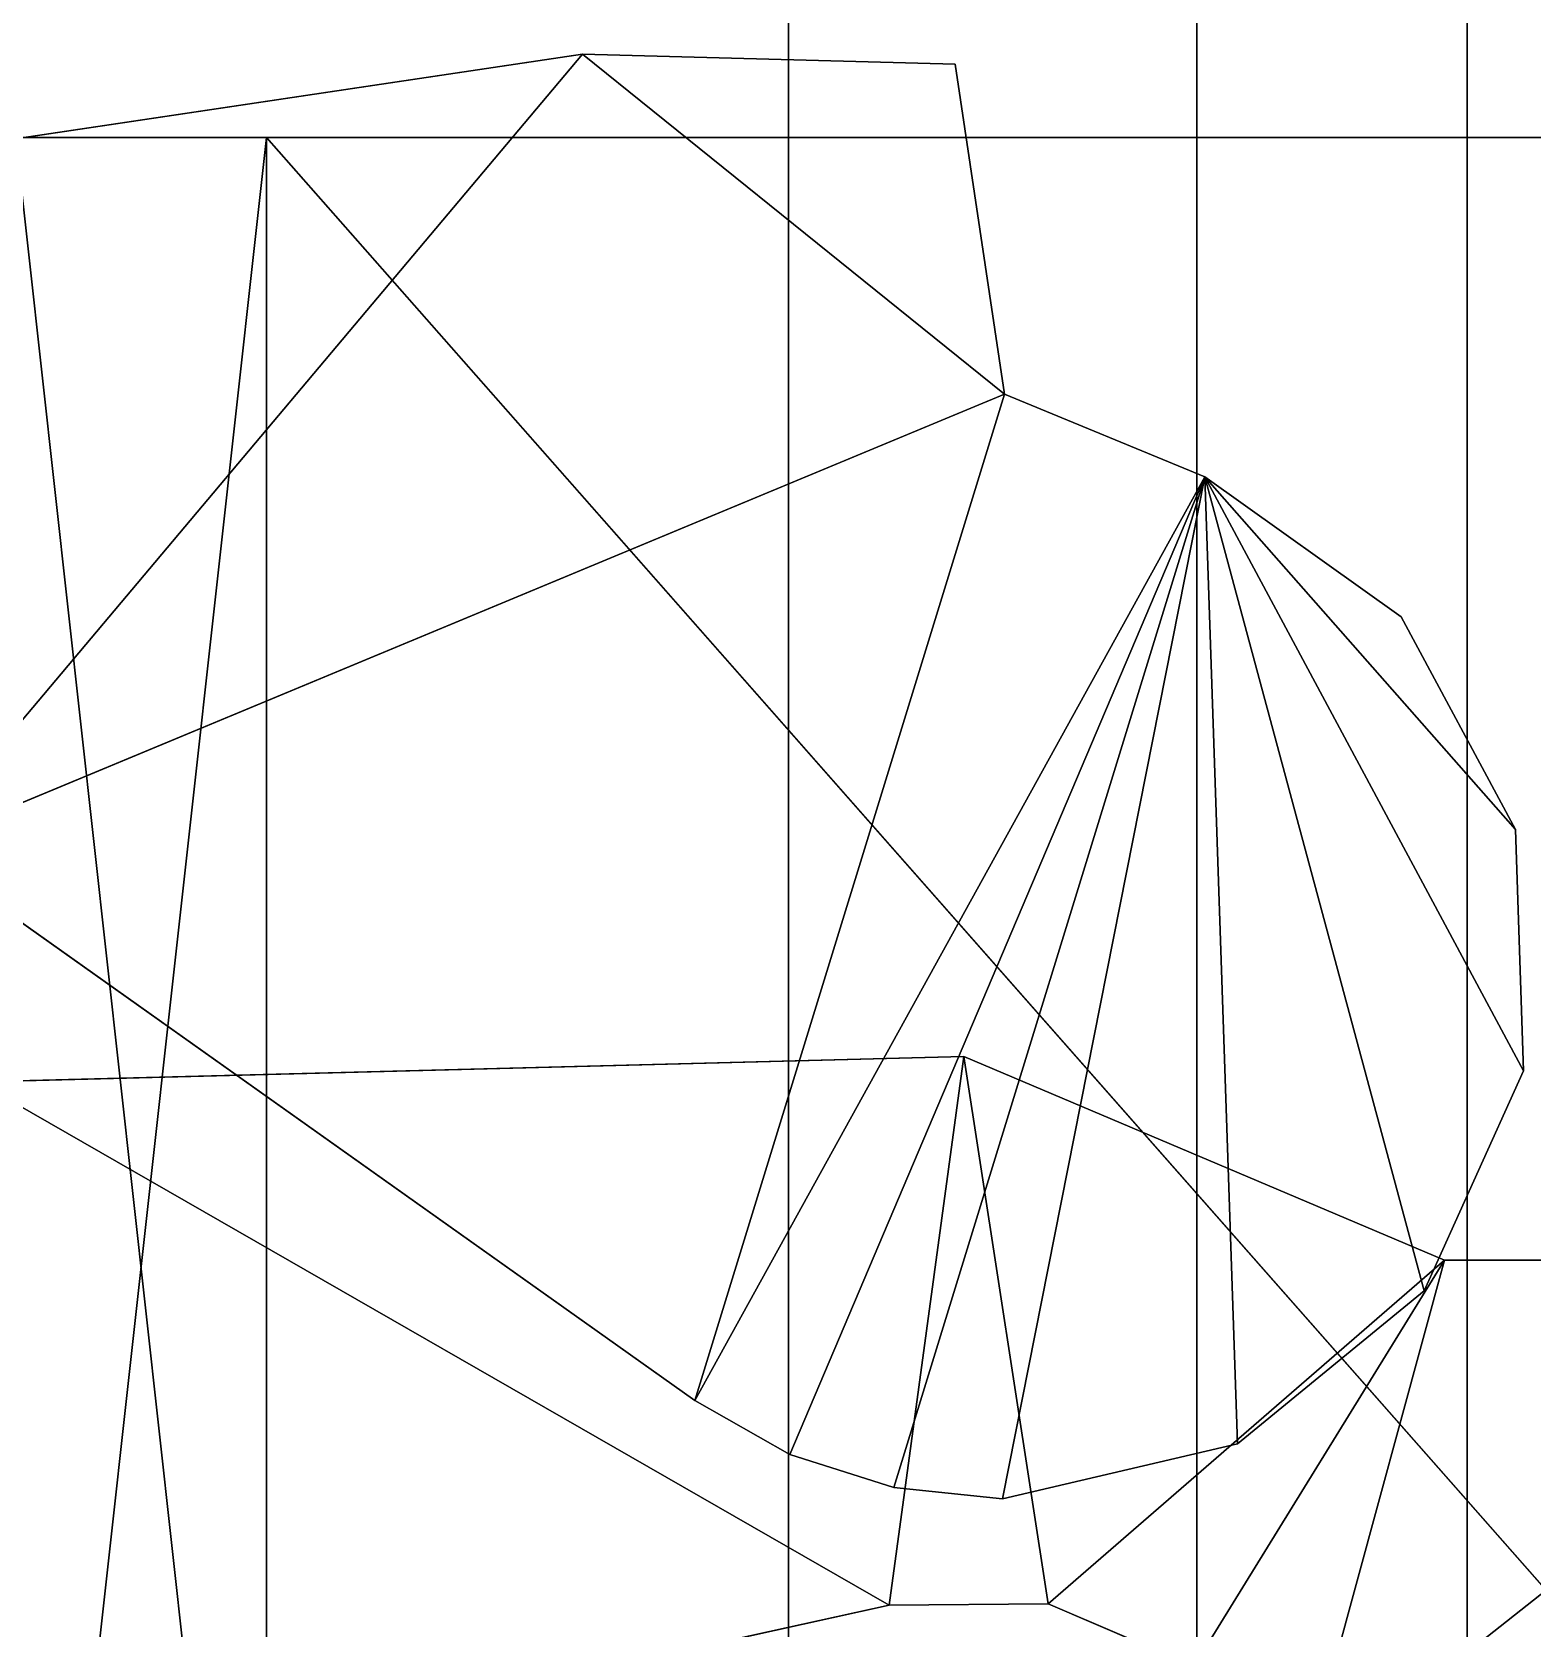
# Model space of a CAD drawing. Extents: x -80 to 2901, y -3352 to 80.
# Drawn here: x 1487.09 to 1494.85, y -2915.32 to -2907.05 of the extents above; entities that cross this region are included whole.
import ezdxf

# ---------------------------------------------------------------- set-up
doc = ezdxf.new("R2010")
doc.units = 0

# ---------------------------------------------------------------- blocks, each defined once
blk = doc.blocks.new('cocina Juan v2.bajo 2p gola 72x18.Door Std (doble) [1] (1)', base_point=(1.5, 0, 808))
at = {"layer": 'blanco', "color": 0}
for points in [[(248.5, 0, 808), (1.5, 0, 808), (1.5, 18, 808), (248.5, 18, 808)], [(1.5, 18), (1.5, 0), (248.5, 0), (248.5, 18)]]:
    blk.add_3dface(points, dxfattribs=at)
blk = doc.blocks.new('cocina Juan v2.bajo 2p gola 72x18.Door Std (doble) [1]1', base_point=(42.45, 18.8, 659.5))
at = {"layer": 'ACCESSORY', "color": 0, "invisible_edges": 8}
for points in [[(17.7012, 7.6, 695.2), (17.7012, 19.3, 695.2), (7.838, 18.8, 695.2), (17.7012, 7.6, 695.2)], [(17.7012, 7.6, 695.2), (17.7012, 19.3, 695.2), (7.838, 18.8, 695.2), (17.7012, 7.6, 695.2)], [(7.838, 18.8, 680.8), (17.7012, 19.3, 680.8), (17.7012, 7.6, 680.8), (7.838, 18.8, 680.8)], [(7.838, 18.8, 680.8), (17.7012, 19.3, 680.8), (17.7012, 7.6, 680.8), (7.838, 18.8, 680.8)], [(18.9978, 19.3, 698.1), (17.7012, 19.3, 695.2), (18.9978, 7.6, 698.1), (18.9978, 19.3, 698.1)], [(18.9978, 19.3, 698.1), (17.7012, 19.3, 695.2), (18.9978, 7.6, 698.1), (18.9978, 19.3, 698.1)], [(17.7012, 19.3, 695.2), (17.7012, 7.6, 695.2), (18.9978, 7.6, 698.1), (17.7012, 19.3, 695.2)], [(17.7012, 19.3, 695.2), (17.7012, 7.6, 695.2), (18.9978, 7.6, 698.1), (17.7012, 19.3, 695.2)], [(18.9978, 19.3, 677.9), (18.9978, 7.6, 677.9), (17.7012, 7.6, 680.8), (18.9978, 19.3, 677.9)], [(18.9978, 19.3, 677.9), (18.9978, 7.6, 677.9), (17.7012, 7.6, 680.8), (18.9978, 19.3, 677.9)], [(17.7012, 19.3, 680.8), (18.9978, 19.3, 677.9), (17.7012, 7.6, 680.8), (17.7012, 19.3, 680.8)], [(17.7012, 19.3, 680.8), (18.9978, 19.3, 677.9), (17.7012, 7.6, 680.8), (17.7012, 19.3, 680.8)], [(7.838, 7.6, 695.2), (17.7012, 7.6, 695.2), (7.838, 18.8, 695.2), (7.838, 7.6, 695.2)], [(7.838, 7.6, 695.2), (17.7012, 7.6, 695.2), (7.838, 18.8, 695.2), (7.838, 7.6, 695.2)], [(7.838, 7.6, 680.8), (7.838, 18.8, 680.8), (17.7012, 7.6, 680.8), (7.838, 7.6, 680.8)], [(7.838, 7.6, 680.8), (7.838, 18.8, 680.8), (17.7012, 7.6, 680.8), (7.838, 7.6, 680.8)], [(11.1046, 18.7229, 691.65), (11.7469, 17.8932, 691.65), (8.195, 13.6366, 691.65), (11.1046, 18.7229, 691.65)], [(11.1046, 18.7229, 691.65), (11.7469, 17.8932, 691.65), (8.195, 13.6366, 691.65), (11.1046, 18.7229, 691.65)], [(11.7469, 17.8932, 684.35), (11.1046, 18.7229, 684.35), (8.195, 13.6366, 684.35), (11.7469, 17.8932, 684.35)], [(11.7469, 17.8932, 684.35), (11.1046, 18.7229, 684.35), (8.195, 13.6366, 684.35), (11.7469, 17.8932, 684.35)], [(11.7469, 17.8932, 691.65), (12.0641, 16.8932, 691.65), (8.195, 13.6366, 691.65), (11.7469, 17.8932, 691.65)], [(11.7469, 17.8932, 691.65), (12.0641, 16.8932, 691.65), (8.195, 13.6366, 691.65), (11.7469, 17.8932, 691.65)], [(12.0641, 16.8932, 684.35), (11.7469, 17.8932, 684.35), (8.195, 13.6366, 684.35), (12.0641, 16.8932, 684.35)], [(12.0641, 16.8932, 684.35), (11.7469, 17.8932, 684.35), (8.195, 13.6366, 684.35), (12.0641, 16.8932, 684.35)], [(8.195, 13.6366, 691.65), (12.0641, 16.8932, 691.65), (8.9074, 13.4139, 691.65), (8.195, 13.6366, 691.65)], [(8.195, 13.6366, 691.65), (12.0641, 16.8932, 691.65), (8.9074, 13.4139, 691.65), (8.195, 13.6366, 691.65)], [(8.9074, 13.4139, 684.35), (12.0641, 16.8932, 684.35), (8.195, 13.6366, 684.35), (8.9074, 13.4139, 684.35)], [(8.9074, 13.4139, 684.35), (12.0641, 16.8932, 684.35), (8.195, 13.6366, 684.35), (8.9074, 13.4139, 684.35)], [(12.337, 16.1179, 691.65), (8.9074, 13.4139, 691.65), (12.0641, 16.8932, 691.65), (12.337, 16.1179, 691.65)], [(12.337, 16.1179, 691.65), (8.9074, 13.4139, 691.65), (12.0641, 16.8932, 691.65), (12.337, 16.1179, 691.65)], [(12.0641, 16.8932, 684.35), (8.9074, 13.4139, 684.35), (12.337, 16.1179, 684.35), (12.0641, 16.8932, 684.35)], [(12.0641, 16.8932, 684.35), (8.9074, 13.4139, 684.35), (12.337, 16.1179, 684.35), (12.0641, 16.8932, 684.35)], [(20.3746, 16.4987, 691.65), (19.1964, 12.4918, 691.65), (14.4763, 15.202, 691.65), (20.3746, 16.4987, 691.65)], [(20.3746, 16.4987, 691.65), (19.1964, 12.4918, 691.65), (14.4763, 15.202, 691.65), (20.3746, 16.4987, 691.65)], [(20.3746, 16.4987, 684.35), (14.4763, 15.202, 684.35), (19.1964, 12.4918, 684.35), (20.3746, 16.4987, 684.35)], [(20.3746, 16.4987, 684.35), (14.4763, 15.202, 684.35), (19.1964, 12.4918, 684.35), (20.3746, 16.4987, 684.35)], [(11.6026, 13.4139, 691.65), (8.9074, 13.4139, 691.65), (12.337, 16.1179, 691.65), (11.6026, 13.4139, 691.65)], [(11.6026, 13.4139, 691.65), (8.9074, 13.4139, 691.65), (12.337, 16.1179, 691.65), (11.6026, 13.4139, 691.65)], [(11.6026, 13.4139, 684.35), (12.337, 16.1179, 684.35), (8.9074, 13.4139, 684.35), (11.6026, 13.4139, 684.35)], [(11.6026, 13.4139, 684.35), (12.337, 16.1179, 684.35), (8.9074, 13.4139, 684.35), (11.6026, 13.4139, 684.35)], [(12.8987, 15.5178, 691.65), (11.6026, 13.4139, 691.65), (12.337, 16.1179, 691.65), (12.8987, 15.5178, 691.65)], [(12.8987, 15.5178, 691.65), (11.6026, 13.4139, 691.65), (12.337, 16.1179, 691.65), (12.8987, 15.5178, 691.65)], [(12.8987, 15.5178, 684.35), (12.337, 16.1179, 684.35), (11.6026, 13.4139, 684.35), (12.8987, 15.5178, 684.35)], [(12.8987, 15.5178, 684.35), (12.337, 16.1179, 684.35), (11.6026, 13.4139, 684.35), (12.8987, 15.5178, 684.35)], [(12.8987, 15.5178, 691.65), (13.6544, 15.1943, 691.65), (11.6026, 13.4139, 691.65), (12.8987, 15.5178, 691.65)], [(12.8987, 15.5178, 691.65), (13.6544, 15.1943, 691.65), (11.6026, 13.4139, 691.65), (12.8987, 15.5178, 691.65)], [(13.6544, 15.1943, 684.35), (12.8987, 15.5178, 684.35), (11.6026, 13.4139, 684.35), (13.6544, 15.1943, 684.35)], [(13.6544, 15.1943, 684.35), (12.8987, 15.5178, 684.35), (11.6026, 13.4139, 684.35), (13.6544, 15.1943, 684.35)], [(11.6026, 13.4139, 691.65), (13.6544, 15.1943, 691.65), (14.0906, 12.3593, 691.65), (11.6026, 13.4139, 691.65)], [(11.6026, 13.4139, 691.65), (13.6544, 15.1943, 691.65), (14.0906, 12.3593, 691.65), (11.6026, 13.4139, 691.65)], [(14.0906, 12.3593, 684.35), (13.6544, 15.1943, 684.35), (11.6026, 13.4139, 684.35), (14.0906, 12.3593, 684.35)], [(14.0906, 12.3593, 684.35), (13.6544, 15.1943, 684.35), (11.6026, 13.4139, 684.35), (14.0906, 12.3593, 684.35)], [(14.4763, 15.202, 691.65), (14.0906, 12.3593, 691.65), (13.6544, 15.1943, 691.65), (14.4763, 15.202, 691.65)], [(14.4763, 15.202, 691.65), (14.0906, 12.3593, 691.65), (13.6544, 15.1943, 691.65), (14.4763, 15.202, 691.65)], [(13.6544, 15.1943, 684.35), (14.0906, 12.3593, 684.35), (14.4763, 15.202, 684.35), (13.6544, 15.1943, 684.35)], [(13.6544, 15.1943, 684.35), (14.0906, 12.3593, 684.35), (14.4763, 15.202, 684.35), (13.6544, 15.1943, 684.35)], [(19.1964, 12.4918, 691.65), (14.0906, 12.3593, 691.65), (14.4763, 15.202, 691.65), (19.1964, 12.4918, 691.65)], [(19.1964, 12.4918, 691.65), (14.0906, 12.3593, 691.65), (14.4763, 15.202, 691.65), (19.1964, 12.4918, 691.65)], [(19.1964, 12.4918, 684.35), (14.4763, 15.202, 684.35), (14.0906, 12.3593, 684.35), (19.1964, 12.4918, 684.35)], [(19.1964, 12.4918, 684.35), (14.4763, 15.202, 684.35), (14.0906, 12.3593, 684.35), (19.1964, 12.4918, 684.35)], [(12.6729, 14.3661, 695.275), (13.89, 14.65, 695.275), (12.8425, 9.3573, 695.275), (12.6729, 14.3661, 695.275)], [(12.6729, 14.3661, 695.275), (13.89, 14.65, 695.275), (12.8425, 9.3573, 695.275), (12.6729, 14.3661, 695.275)], [(13.89, 14.65, 695.275), (12.6729, 14.3661, 695.275), (12.6729, 14.366, 680.725), (13.89, 14.65, 695.275)], [(13.89, 14.65, 695.275), (12.6729, 14.3661, 695.275), (12.6729, 14.366, 680.725), (13.89, 14.65, 695.275)], [(13.89, 14.65, 680.725), (13.89, 14.65, 695.275), (12.6729, 14.366, 680.725), (13.89, 14.65, 680.725)], [(13.89, 14.65, 680.725), (13.89, 14.65, 695.275), (12.6729, 14.366, 680.725), (13.89, 14.65, 680.725)], [(13.89, 14.65, 680.725), (12.6729, 14.366, 680.725), (12.8425, 9.3573, 680.725), (13.89, 14.65, 680.725)], [(13.89, 14.65, 680.725), (12.6729, 14.366, 680.725), (12.8425, 9.3573, 680.725), (13.89, 14.65, 680.725)], [(13.89, 14.65, 695.275), (14.452, 14.592, 695.275), (12.8425, 9.3573, 695.275), (13.89, 14.65, 695.275)], [(13.89, 14.65, 695.275), (14.452, 14.592, 695.275), (12.8425, 9.3573, 695.275), (13.89, 14.65, 695.275)], [(14.452, 14.592, 680.725), (13.89, 14.65, 680.725), (12.8425, 9.3573, 680.725), (14.452, 14.592, 680.725)], [(14.452, 14.592, 680.725), (13.89, 14.65, 680.725), (12.8425, 9.3573, 680.725), (14.452, 14.592, 680.725)], [(14.452, 14.592, 695.275), (14.9903, 14.4203, 695.275), (12.8425, 9.3573, 695.275), (14.452, 14.592, 695.275)], [(14.452, 14.592, 695.275), (14.9903, 14.4203, 695.275), (12.8425, 9.3573, 695.275), (14.452, 14.592, 695.275)], [(14.9903, 14.4203, 680.725), (14.452, 14.592, 680.725), (12.8425, 9.3573, 680.725), (14.9903, 14.4203, 680.725)], [(14.9903, 14.4203, 680.725), (14.452, 14.592, 680.725), (12.8425, 9.3573, 680.725), (14.9903, 14.4203, 680.725)], [(14.9903, 14.4203, 695.275), (15.4822, 14.1422, 695.275), (12.8425, 9.3573, 695.275), (14.9903, 14.4203, 695.275)], [(14.9903, 14.4203, 695.275), (15.4822, 14.1422, 695.275), (12.8425, 9.3573, 695.275), (14.9903, 14.4203, 695.275)], [(15.4822, 14.1422, 680.725), (14.9903, 14.4203, 680.725), (12.8425, 9.3573, 680.725), (15.4822, 14.1422, 680.725)], [(15.4822, 14.1422, 680.725), (14.9903, 14.4203, 680.725), (12.8425, 9.3573, 680.725), (15.4822, 14.1422, 680.725)], [(11.7072, 13.5727, 695.275), (12.6729, 14.3661, 695.275), (12.8425, 9.3573, 695.275), (11.7072, 13.5727, 695.275)], [(11.7072, 13.5727, 695.275), (12.6729, 14.3661, 695.275), (12.8425, 9.3573, 695.275), (11.7072, 13.5727, 695.275)], [(12.6729, 14.3661, 695.275), (11.7072, 13.5727, 695.275), (12.6729, 14.366, 680.725), (12.6729, 14.3661, 695.275)], [(12.6729, 14.3661, 695.275), (11.7072, 13.5727, 695.275), (12.6729, 14.366, 680.725), (12.6729, 14.3661, 695.275)], [(12.6729, 14.366, 680.725), (11.7072, 13.5727, 680.725), (12.8425, 9.3573, 680.725), (12.6729, 14.366, 680.725)], [(12.6729, 14.366, 680.725), (11.7072, 13.5727, 680.725), (12.8425, 9.3573, 680.725), (12.6729, 14.366, 680.725)], [(12.6729, 14.366, 680.725), (11.7072, 13.5727, 695.275), (11.7072, 13.5727, 680.725), (12.6729, 14.366, 680.725)], [(12.6729, 14.366, 680.725), (11.7072, 13.5727, 695.275), (11.7072, 13.5727, 680.725), (12.6729, 14.366, 680.725)], [(12.8425, 9.3573, 695.275), (15.4822, 14.1422, 695.275), (13.8802, 8.9298, 695.275), (12.8425, 9.3573, 695.275)], [(12.8425, 9.3573, 695.275), (15.4822, 14.1422, 695.275), (13.8802, 8.9298, 695.275), (12.8425, 9.3573, 695.275)], [(13.8802, 8.9298, 680.725), (15.4822, 14.1422, 680.725), (12.8425, 9.3573, 680.725), (13.8802, 8.9298, 680.725)], [(13.8802, 8.9298, 680.725), (15.4822, 14.1422, 680.725), (12.8425, 9.3573, 680.725), (13.8802, 8.9298, 680.725)], [(15.4822, 14.1422, 695.275), (19.5192, 11.2756, 695.275), (13.8802, 8.9298, 695.275), (15.4822, 14.1422, 695.275)], [(15.4822, 14.1422, 695.275), (19.5192, 11.2756, 695.275), (13.8802, 8.9298, 695.275), (15.4822, 14.1422, 695.275)], [(13.8802, 8.9298, 680.725), (19.5192, 11.2756, 680.725), (15.4822, 14.1422, 680.725), (13.8802, 8.9298, 680.725)], [(13.8802, 8.9298, 680.725), (19.5192, 11.2756, 680.725), (15.4822, 14.1422, 680.725), (13.8802, 8.9298, 680.725)], [(11.1923, 12.4339, 695.275), (11.7072, 13.5727, 695.275), (12.8425, 9.3573, 695.275), (11.1923, 12.4339, 695.275)], [(11.1923, 12.4339, 695.275), (11.7072, 13.5727, 695.275), (12.8425, 9.3573, 695.275), (11.1923, 12.4339, 695.275)], [(11.7072, 13.5727, 680.725), (11.1923, 12.4339, 680.725), (12.8425, 9.3573, 680.725), (11.7072, 13.5727, 680.725)], [(11.7072, 13.5727, 680.725), (11.1923, 12.4339, 680.725), (12.8425, 9.3573, 680.725), (11.7072, 13.5727, 680.725)], [(11.2346, 11.1848, 695.275), (11.1923, 12.4339, 695.275), (12.8425, 9.3573, 695.275), (11.2346, 11.1848, 695.275)], [(11.2346, 11.1848, 695.275), (11.1923, 12.4339, 695.275), (12.8425, 9.3573, 695.275), (11.2346, 11.1848, 695.275)], [(11.1923, 12.4339, 680.725), (11.2346, 11.1848, 680.725), (12.8425, 9.3573, 680.725), (11.1923, 12.4339, 680.725)], [(11.1923, 12.4339, 680.725), (11.2346, 11.1848, 680.725), (12.8425, 9.3573, 680.725), (11.1923, 12.4339, 680.725)], [(19.5192, 11.2756, 695.275), (16.0652, 7.1692, 695.275), (13.8802, 8.9298, 695.275), (19.5192, 11.2756, 695.275)], [(19.5192, 11.2756, 695.275), (16.0652, 7.1692, 695.275), (13.8802, 8.9298, 695.275), (19.5192, 11.2756, 695.275)], [(13.8802, 8.9298, 680.725), (16.0652, 7.1691, 680.725), (19.5192, 11.2756, 680.725), (13.8802, 8.9298, 680.725)], [(13.8802, 8.9298, 680.725), (16.0652, 7.1691, 680.725), (19.5192, 11.2756, 680.725), (13.8802, 8.9298, 680.725)], [(22.9581, 8.1973, 695.275), (16.0652, 7.1692, 695.275), (19.5192, 11.2756, 695.275), (22.9581, 8.1973, 695.275)], [(22.9581, 8.1973, 695.275), (16.0652, 7.1692, 695.275), (19.5192, 11.2756, 695.275), (22.9581, 8.1973, 695.275)], [(16.0652, 7.1691, 680.725), (22.9581, 8.1973, 680.725), (19.5192, 11.2756, 680.725), (16.0652, 7.1691, 680.725)], [(16.0652, 7.1691, 680.725), (22.9581, 8.1973, 680.725), (19.5192, 11.2756, 680.725), (16.0652, 7.1691, 680.725)], [(11.8253, 10.0835, 695.275), (11.2346, 11.1848, 695.275), (12.8425, 9.3573, 695.275), (11.8253, 10.0835, 695.275)], [(11.8253, 10.0835, 695.275), (11.2346, 11.1848, 695.275), (12.8425, 9.3573, 695.275), (11.8253, 10.0835, 695.275)], [(11.2346, 11.1848, 680.725), (11.8253, 10.0835, 680.725), (12.8425, 9.3573, 680.725), (11.2346, 11.1848, 680.725)], [(11.2346, 11.1848, 680.725), (11.8253, 10.0835, 680.725), (12.8425, 9.3573, 680.725), (11.2346, 11.1848, 680.725)], [(11.8253, 10.0835, 680.725), (11.2346, 11.1848, 680.725), (11.8253, 10.0835, 695.275), (11.8253, 10.0835, 680.725)], [(11.8253, 10.0835, 680.725), (11.2346, 11.1848, 680.725), (11.8253, 10.0835, 695.275), (11.8253, 10.0835, 680.725)], [(11.8253, 10.0835, 695.275), (11.2346, 11.1848, 680.725), (11.2346, 11.1848, 695.275), (11.8253, 10.0835, 695.275)], [(11.8253, 10.0835, 695.275), (11.2346, 11.1848, 680.725), (11.2346, 11.1848, 695.275), (11.8253, 10.0835, 695.275)], [(12.8425, 9.3573, 695.275), (12.8425, 9.3573, 680.725), (11.8253, 10.0835, 680.725), (12.8425, 9.3573, 695.275)], [(12.8425, 9.3573, 695.275), (12.8425, 9.3573, 680.725), (11.8253, 10.0835, 680.725), (12.8425, 9.3573, 695.275)], [(12.8425, 9.3573, 695.275), (11.8253, 10.0835, 680.725), (11.8253, 10.0835, 695.275), (12.8425, 9.3573, 695.275)], [(12.8425, 9.3573, 695.275), (11.8253, 10.0835, 680.725), (11.8253, 10.0835, 695.275), (12.8425, 9.3573, 695.275)], [(13.8802, 8.9298, 680.725), (12.8425, 9.3573, 680.725), (13.8802, 8.9298, 695.275), (13.8802, 8.9298, 680.725)], [(13.8802, 8.9298, 680.725), (12.8425, 9.3573, 680.725), (13.8802, 8.9298, 695.275), (13.8802, 8.9298, 680.725)], [(12.8425, 9.3573, 680.725), (12.8425, 9.3573, 695.275), (13.8802, 8.9298, 695.275), (12.8425, 9.3573, 680.725)], [(12.8425, 9.3573, 680.725), (12.8425, 9.3573, 695.275), (13.8802, 8.9298, 695.275), (12.8425, 9.3573, 680.725)], [(14.1352, 7.2202, 695.275), (13.8802, 8.9298, 695.275), (16.0652, 7.1692, 695.275), (14.1352, 7.2202, 695.275)], [(14.1352, 7.2202, 695.275), (13.8802, 8.9298, 695.275), (16.0652, 7.1692, 695.275), (14.1352, 7.2202, 695.275)], [(14.1352, 7.2202, 680.725), (16.0652, 7.1691, 680.725), (13.8802, 8.9298, 680.725), (14.1352, 7.2202, 680.725)], [(14.1352, 7.2202, 680.725), (16.0652, 7.1691, 680.725), (13.8802, 8.9298, 680.725), (14.1352, 7.2202, 680.725)], [(7.838, 7.6, 695.2), (8.4868, 7.6, 693.2), (17.7012, 7.6, 695.2), (7.838, 7.6, 695.2)], [(7.838, 7.6, 695.2), (8.4868, 7.6, 693.2), (17.7012, 7.6, 695.2), (7.838, 7.6, 695.2)], [(17.7012, 7.6, 680.8), (8.4868, 7.6, 682.8), (7.838, 7.6, 680.8), (17.7012, 7.6, 680.8)], [(17.7012, 7.6, 680.8), (8.4868, 7.6, 682.8), (7.838, 7.6, 680.8), (17.7012, 7.6, 680.8)], [(8.4868, 7.6, 693.2), (18.9978, 7.6, 693.2), (17.7012, 7.6, 695.2), (8.4868, 7.6, 693.2)], [(8.4868, 7.6, 693.2), (18.9978, 7.6, 693.2), (17.7012, 7.6, 695.2), (8.4868, 7.6, 693.2)], [(18.9978, 7.6, 682.8), (8.4868, 7.6, 682.8), (17.7012, 7.6, 680.8), (18.9978, 7.6, 682.8)], [(18.9978, 7.6, 682.8), (8.4868, 7.6, 682.8), (17.7012, 7.6, 680.8), (18.9978, 7.6, 682.8)], [(17.7012, 7.6, 695.2), (20.2944, 7.6, 696.1), (18.9978, 7.6, 698.1), (17.7012, 7.6, 695.2)], [(17.7012, 7.6, 695.2), (20.2944, 7.6, 696.1), (18.9978, 7.6, 698.1), (17.7012, 7.6, 695.2)], [(18.9978, 7.6, 693.2), (20.2944, 7.6, 696.1), (17.7012, 7.6, 695.2), (18.9978, 7.6, 693.2)], [(18.9978, 7.6, 693.2), (20.2944, 7.6, 696.1), (17.7012, 7.6, 695.2), (18.9978, 7.6, 693.2)], [(18.9978, 7.6, 682.8), (17.7012, 7.6, 680.8), (20.2944, 7.6, 679.9), (18.9978, 7.6, 682.8)], [(18.9978, 7.6, 682.8), (17.7012, 7.6, 680.8), (20.2944, 7.6, 679.9), (18.9978, 7.6, 682.8)], [(17.7012, 7.6, 680.8), (18.9978, 7.6, 677.9), (20.2944, 7.6, 679.9), (17.7012, 7.6, 680.8)], [(17.7012, 7.6, 680.8), (18.9978, 7.6, 677.9), (20.2944, 7.6, 679.9), (17.7012, 7.6, 680.8)], [(16.0652, 7.1691, 680.725), (14.1352, 7.2202, 680.725), (16.0652, 7.1692, 695.275), (16.0652, 7.1691, 680.725)], [(16.0652, 7.1691, 680.725), (14.1352, 7.2202, 680.725), (16.0652, 7.1692, 695.275), (16.0652, 7.1691, 680.725)], [(14.1352, 7.2202, 680.725), (14.1352, 7.2202, 695.275), (16.0652, 7.1692, 695.275), (14.1352, 7.2202, 680.725)], [(14.1352, 7.2202, 680.725), (14.1352, 7.2202, 695.275), (16.0652, 7.1692, 695.275), (14.1352, 7.2202, 680.725)]]:
    blk.add_3dface(points, dxfattribs=at)
at = {"layer": 'ACCESSORY', "color": 0}
for points in [[(11.4852, 6.1, 699.9711), (10.9959, 6.1, 697.4), (10.9959, 18.8, 697.4), (11.4852, 18.8, 699.9711)], [(11.4852, 6.1, 699.9711), (10.9959, 6.1, 697.4), (10.9959, 18.8, 697.4), (11.4852, 18.8, 699.9711)], [(11.4852, 18.8, 676.0289), (10.9959, 18.8, 678.6), (10.9959, 6.1, 678.6), (11.4852, 6.1, 676.0289)], [(11.4852, 18.8, 676.0289), (10.9959, 18.8, 678.6), (10.9959, 6.1, 678.6), (11.4852, 6.1, 676.0289)], [(12.8846, 18.8, 702.1827), (12.8846, 6.1, 702.1827), (11.4852, 6.1, 699.9711), (11.4852, 18.8, 699.9711)], [(12.8846, 18.8, 702.1827), (12.8846, 6.1, 702.1827), (11.4852, 6.1, 699.9711), (11.4852, 18.8, 699.9711)], [(11.4852, 18.8, 676.0289), (11.4852, 6.1, 676.0289), (12.8846, 6.1, 673.8173), (12.8846, 18.8, 673.8173)], [(11.4852, 18.8, 676.0289), (11.4852, 6.1, 676.0289), (12.8846, 6.1, 673.8173), (12.8846, 18.8, 673.8173)], [(14.9985, 18.8, 703.7258), (14.9985, 6.1, 703.7258), (12.8846, 6.1, 702.1827), (12.8846, 18.8, 702.1827)], [(14.9985, 18.8, 703.7258), (14.9985, 6.1, 703.7258), (12.8846, 6.1, 702.1827), (12.8846, 18.8, 702.1827)], [(12.8846, 18.8, 673.8173), (12.8846, 6.1, 673.8173), (14.9985, 6.1, 672.2742), (14.9985, 18.8, 672.2742)], [(12.8846, 18.8, 673.8173), (12.8846, 6.1, 673.8173), (14.9985, 6.1, 672.2742), (14.9985, 18.8, 672.2742)], [(22.2846, 6.1, 705.4011), (14.9985, 6.1, 703.7258), (14.9985, 18.8, 703.7258), (22.2846, 18.8, 705.4011)], [(22.2846, 6.1, 705.4011), (14.9985, 6.1, 703.7258), (14.9985, 18.8, 703.7258), (22.2846, 18.8, 705.4011)], [(22.2846, 18.8, 670.5989), (14.9985, 18.8, 672.2742), (14.9985, 6.1, 672.2742), (22.2846, 6.1, 670.5989)], [(22.2846, 18.8, 670.5989), (14.9985, 18.8, 672.2742), (14.9985, 6.1, 672.2742), (22.2846, 6.1, 670.5989)], [(20.3746, 16.4987, 684.35), (20.3746, 16.4987, 691.65), (14.4763, 15.202, 691.65), (14.4763, 15.202, 684.35)], [(20.3746, 16.4987, 684.35), (20.3746, 16.4987, 691.65), (14.4763, 15.202, 691.65), (14.4763, 15.202, 684.35)], [(12.8987, 15.5178, 691.65), (12.8987, 15.5178, 684.35), (13.6544, 15.1943, 684.35), (13.6544, 15.1943, 691.65)], [(12.8987, 15.5178, 691.65), (12.8987, 15.5178, 684.35), (13.6544, 15.1943, 684.35), (13.6544, 15.1943, 691.65)], [(14.4763, 15.202, 684.35), (14.4763, 15.202, 691.65), (13.6544, 15.1943, 691.65), (13.6544, 15.1943, 684.35)], [(14.4763, 15.202, 684.35), (14.4763, 15.202, 691.65), (13.6544, 15.1943, 691.65), (13.6544, 15.1943, 684.35)], [(14.452, 14.592, 695.275), (13.89, 14.65, 695.275), (13.89, 14.65, 680.725), (14.452, 14.592, 680.725)], [(14.452, 14.592, 695.275), (13.89, 14.65, 695.275), (13.89, 14.65, 680.725), (14.452, 14.592, 680.725)], [(14.9903, 14.4203, 695.275), (14.452, 14.592, 695.275), (14.452, 14.592, 680.725), (14.9903, 14.4203, 680.725)], [(14.9903, 14.4203, 695.275), (14.452, 14.592, 695.275), (14.452, 14.592, 680.725), (14.9903, 14.4203, 680.725)], [(14.9903, 14.4203, 695.275), (14.9903, 14.4203, 680.725), (15.4822, 14.1422, 680.725), (15.4822, 14.1422, 695.275)], [(14.9903, 14.4203, 695.275), (14.9903, 14.4203, 680.725), (15.4822, 14.1422, 680.725), (15.4822, 14.1422, 695.275)], [(15.4822, 14.1422, 695.275), (15.4822, 14.1422, 680.725), (19.5192, 11.2756, 680.725), (19.5192, 11.2756, 695.275)], [(15.4822, 14.1422, 695.275), (15.4822, 14.1422, 680.725), (19.5192, 11.2756, 680.725), (19.5192, 11.2756, 695.275)], [(11.7072, 13.5727, 680.725), (11.7072, 13.5727, 695.275), (11.1923, 12.4339, 695.275), (11.1923, 12.4339, 680.725)], [(11.7072, 13.5727, 680.725), (11.7072, 13.5727, 695.275), (11.1923, 12.4339, 695.275), (11.1923, 12.4339, 680.725)], [(8.9074, 13.4139, 684.35), (8.9074, 13.4139, 691.65), (11.6026, 13.4139, 691.65), (11.6026, 13.4139, 684.35)], [(8.9074, 13.4139, 684.35), (8.9074, 13.4139, 691.65), (11.6026, 13.4139, 691.65), (11.6026, 13.4139, 684.35)], [(11.6026, 13.4139, 684.35), (11.6026, 13.4139, 691.65), (14.0906, 12.3593, 691.65), (14.0906, 12.3593, 684.35)], [(11.6026, 13.4139, 684.35), (11.6026, 13.4139, 691.65), (14.0906, 12.3593, 691.65), (14.0906, 12.3593, 684.35)], [(14.0906, 12.3593, 684.35), (14.0906, 12.3593, 691.65), (19.1964, 12.4918, 691.65), (19.1964, 12.4918, 684.35)], [(14.0906, 12.3593, 684.35), (14.0906, 12.3593, 691.65), (19.1964, 12.4918, 691.65), (19.1964, 12.4918, 684.35)], [(11.1923, 12.4339, 680.725), (11.1923, 12.4339, 695.275), (11.2346, 11.1848, 695.275), (11.2346, 11.1848, 680.725)], [(11.1923, 12.4339, 680.725), (11.1923, 12.4339, 695.275), (11.2346, 11.1848, 695.275), (11.2346, 11.1848, 680.725)], [(13.8802, 8.9298, 680.725), (13.8802, 8.9298, 695.275), (14.1352, 7.2202, 695.275), (14.1352, 7.2202, 680.725)], [(13.8802, 8.9298, 680.725), (13.8802, 8.9298, 695.275), (14.1352, 7.2202, 695.275), (14.1352, 7.2202, 680.725)], [(16.0652, 7.1691, 680.725), (16.0652, 7.1692, 695.275), (22.9581, 8.1973, 695.275), (22.9581, 8.1973, 680.725)], [(16.0652, 7.1691, 680.725), (16.0652, 7.1692, 695.275), (22.9581, 8.1973, 695.275), (22.9581, 8.1973, 680.725)], [(8.4868, 7.6, 693.2), (8.4868, 6.6, 693.2), (18.9978, 6.6, 693.2), (18.9978, 7.6, 693.2)], [(8.4868, 7.6, 693.2), (8.4868, 6.6, 693.2), (18.9978, 6.6, 693.2), (18.9978, 7.6, 693.2)], [(8.4868, 6.6, 682.8), (8.4868, 7.6, 682.8), (18.9978, 7.6, 682.8), (18.9978, 6.6, 682.8)], [(8.4868, 6.6, 682.8), (8.4868, 7.6, 682.8), (18.9978, 7.6, 682.8), (18.9978, 6.6, 682.8)]]:
    blk.add_3dface(points, dxfattribs=at)
blk = doc.blocks.new('cocina Juan v2.bajo 2p gola 72x18.Door Std (doble) [1]2', base_point=(42.45, 18.8, 91.5))
at = {"layer": 'ACCESSORY', "color": 0, "invisible_edges": 8}
for points in [[(17.7012, 7.6, 127.2), (17.7012, 19.3, 127.2), (7.838, 18.8, 127.2), (17.7012, 7.6, 127.2)], [(17.7012, 7.6, 127.2), (17.7012, 19.3, 127.2), (7.838, 18.8, 127.2), (17.7012, 7.6, 127.2)], [(7.838, 18.8, 112.8), (17.7012, 19.3, 112.8), (17.7012, 7.6, 112.8), (7.838, 18.8, 112.8)], [(7.838, 18.8, 112.8), (17.7012, 19.3, 112.8), (17.7012, 7.6, 112.8), (7.838, 18.8, 112.8)], [(18.9978, 19.3, 130.1), (17.7012, 19.3, 127.2), (18.9978, 7.6, 130.1), (18.9978, 19.3, 130.1)], [(18.9978, 19.3, 130.1), (17.7012, 19.3, 127.2), (18.9978, 7.6, 130.1), (18.9978, 19.3, 130.1)], [(17.7012, 19.3, 127.2), (17.7012, 7.6, 127.2), (18.9978, 7.6, 130.1), (17.7012, 19.3, 127.2)], [(17.7012, 19.3, 127.2), (17.7012, 7.6, 127.2), (18.9978, 7.6, 130.1), (17.7012, 19.3, 127.2)], [(18.9978, 19.3, 109.9), (18.9978, 7.6, 109.9), (17.7012, 7.6, 112.8), (18.9978, 19.3, 109.9)], [(18.9978, 19.3, 109.9), (18.9978, 7.6, 109.9), (17.7012, 7.6, 112.8), (18.9978, 19.3, 109.9)], [(17.7012, 19.3, 112.8), (18.9978, 19.3, 109.9), (17.7012, 7.6, 112.8), (17.7012, 19.3, 112.8)], [(17.7012, 19.3, 112.8), (18.9978, 19.3, 109.9), (17.7012, 7.6, 112.8), (17.7012, 19.3, 112.8)], [(7.838, 7.6, 127.2), (17.7012, 7.6, 127.2), (7.838, 18.8, 127.2), (7.838, 7.6, 127.2)], [(7.838, 7.6, 127.2), (17.7012, 7.6, 127.2), (7.838, 18.8, 127.2), (7.838, 7.6, 127.2)], [(7.838, 7.6, 112.8), (7.838, 18.8, 112.8), (17.7012, 7.6, 112.8), (7.838, 7.6, 112.8)], [(7.838, 7.6, 112.8), (7.838, 18.8, 112.8), (17.7012, 7.6, 112.8), (7.838, 7.6, 112.8)], [(11.1046, 18.7229, 123.65), (11.7469, 17.8932, 123.65), (8.195, 13.6366, 123.65), (11.1046, 18.7229, 123.65)], [(11.1046, 18.7229, 123.65), (11.7469, 17.8932, 123.65), (8.195, 13.6366, 123.65), (11.1046, 18.7229, 123.65)], [(11.7469, 17.8932, 116.35), (11.1046, 18.7229, 116.35), (8.195, 13.6366, 116.35), (11.7469, 17.8932, 116.35)], [(11.7469, 17.8932, 116.35), (11.1046, 18.7229, 116.35), (8.195, 13.6366, 116.35), (11.7469, 17.8932, 116.35)], [(11.7469, 17.8932, 123.65), (12.0641, 16.8932, 123.65), (8.195, 13.6366, 123.65), (11.7469, 17.8932, 123.65)], [(11.7469, 17.8932, 123.65), (12.0641, 16.8932, 123.65), (8.195, 13.6366, 123.65), (11.7469, 17.8932, 123.65)], [(12.0641, 16.8932, 116.35), (11.7469, 17.8932, 116.35), (8.195, 13.6366, 116.35), (12.0641, 16.8932, 116.35)], [(12.0641, 16.8932, 116.35), (11.7469, 17.8932, 116.35), (8.195, 13.6366, 116.35), (12.0641, 16.8932, 116.35)], [(8.195, 13.6366, 123.65), (12.0641, 16.8932, 123.65), (8.9074, 13.4139, 123.65), (8.195, 13.6366, 123.65)], [(8.195, 13.6366, 123.65), (12.0641, 16.8932, 123.65), (8.9074, 13.4139, 123.65), (8.195, 13.6366, 123.65)], [(8.9074, 13.4139, 116.35), (12.0641, 16.8932, 116.35), (8.195, 13.6366, 116.35), (8.9074, 13.4139, 116.35)], [(8.9074, 13.4139, 116.35), (12.0641, 16.8932, 116.35), (8.195, 13.6366, 116.35), (8.9074, 13.4139, 116.35)], [(12.337, 16.1179, 123.65), (8.9074, 13.4139, 123.65), (12.0641, 16.8932, 123.65), (12.337, 16.1179, 123.65)], [(12.337, 16.1179, 123.65), (8.9074, 13.4139, 123.65), (12.0641, 16.8932, 123.65), (12.337, 16.1179, 123.65)], [(12.0641, 16.8932, 116.35), (8.9074, 13.4139, 116.35), (12.337, 16.1179, 116.35), (12.0641, 16.8932, 116.35)], [(12.0641, 16.8932, 116.35), (8.9074, 13.4139, 116.35), (12.337, 16.1179, 116.35), (12.0641, 16.8932, 116.35)], [(20.3746, 16.4987, 123.65), (19.1964, 12.4918, 123.65), (14.4763, 15.202, 123.65), (20.3746, 16.4987, 123.65)], [(20.3746, 16.4987, 123.65), (19.1964, 12.4918, 123.65), (14.4763, 15.202, 123.65), (20.3746, 16.4987, 123.65)], [(20.3746, 16.4987, 116.35), (14.4763, 15.202, 116.35), (19.1964, 12.4918, 116.35), (20.3746, 16.4987, 116.35)], [(20.3746, 16.4987, 116.35), (14.4763, 15.202, 116.35), (19.1964, 12.4918, 116.35), (20.3746, 16.4987, 116.35)], [(11.6026, 13.4139, 123.65), (8.9074, 13.4139, 123.65), (12.337, 16.1179, 123.65), (11.6026, 13.4139, 123.65)], [(11.6026, 13.4139, 123.65), (8.9074, 13.4139, 123.65), (12.337, 16.1179, 123.65), (11.6026, 13.4139, 123.65)], [(11.6026, 13.4139, 116.35), (12.337, 16.1179, 116.35), (8.9074, 13.4139, 116.35), (11.6026, 13.4139, 116.35)], [(11.6026, 13.4139, 116.35), (12.337, 16.1179, 116.35), (8.9074, 13.4139, 116.35), (11.6026, 13.4139, 116.35)], [(12.8987, 15.5178, 123.65), (11.6026, 13.4139, 123.65), (12.337, 16.1179, 123.65), (12.8987, 15.5178, 123.65)], [(12.8987, 15.5178, 123.65), (11.6026, 13.4139, 123.65), (12.337, 16.1179, 123.65), (12.8987, 15.5178, 123.65)], [(12.8987, 15.5178, 116.35), (12.337, 16.1179, 116.35), (11.6026, 13.4139, 116.35), (12.8987, 15.5178, 116.35)], [(12.8987, 15.5178, 116.35), (12.337, 16.1179, 116.35), (11.6026, 13.4139, 116.35), (12.8987, 15.5178, 116.35)], [(12.8987, 15.5178, 123.65), (13.6544, 15.1943, 123.65), (11.6026, 13.4139, 123.65), (12.8987, 15.5178, 123.65)], [(12.8987, 15.5178, 123.65), (13.6544, 15.1943, 123.65), (11.6026, 13.4139, 123.65), (12.8987, 15.5178, 123.65)], [(13.6544, 15.1943, 116.35), (12.8987, 15.5178, 116.35), (11.6026, 13.4139, 116.35), (13.6544, 15.1943, 116.35)], [(13.6544, 15.1943, 116.35), (12.8987, 15.5178, 116.35), (11.6026, 13.4139, 116.35), (13.6544, 15.1943, 116.35)], [(11.6026, 13.4139, 123.65), (13.6544, 15.1943, 123.65), (14.0906, 12.3593, 123.65), (11.6026, 13.4139, 123.65)], [(11.6026, 13.4139, 123.65), (13.6544, 15.1943, 123.65), (14.0906, 12.3593, 123.65), (11.6026, 13.4139, 123.65)], [(14.0906, 12.3593, 116.35), (13.6544, 15.1943, 116.35), (11.6026, 13.4139, 116.35), (14.0906, 12.3593, 116.35)], [(14.0906, 12.3593, 116.35), (13.6544, 15.1943, 116.35), (11.6026, 13.4139, 116.35), (14.0906, 12.3593, 116.35)], [(14.4763, 15.202, 123.65), (14.0906, 12.3593, 123.65), (13.6544, 15.1943, 123.65), (14.4763, 15.202, 123.65)], [(14.4763, 15.202, 123.65), (14.0906, 12.3593, 123.65), (13.6544, 15.1943, 123.65), (14.4763, 15.202, 123.65)], [(13.6544, 15.1943, 116.35), (14.0906, 12.3593, 116.35), (14.4763, 15.202, 116.35), (13.6544, 15.1943, 116.35)], [(13.6544, 15.1943, 116.35), (14.0906, 12.3593, 116.35), (14.4763, 15.202, 116.35), (13.6544, 15.1943, 116.35)], [(19.1964, 12.4918, 123.65), (14.0906, 12.3593, 123.65), (14.4763, 15.202, 123.65), (19.1964, 12.4918, 123.65)], [(19.1964, 12.4918, 123.65), (14.0906, 12.3593, 123.65), (14.4763, 15.202, 123.65), (19.1964, 12.4918, 123.65)], [(19.1964, 12.4918, 116.35), (14.4763, 15.202, 116.35), (14.0906, 12.3593, 116.35), (19.1964, 12.4918, 116.35)], [(19.1964, 12.4918, 116.35), (14.4763, 15.202, 116.35), (14.0906, 12.3593, 116.35), (19.1964, 12.4918, 116.35)], [(12.6729, 14.3661, 127.275), (13.89, 14.65, 127.275), (12.8425, 9.3573, 127.275), (12.6729, 14.3661, 127.275)], [(12.6729, 14.3661, 127.275), (13.89, 14.65, 127.275), (12.8425, 9.3573, 127.275), (12.6729, 14.3661, 127.275)], [(13.89, 14.65, 127.275), (12.6729, 14.3661, 127.275), (12.6729, 14.366, 112.725), (13.89, 14.65, 127.275)], [(13.89, 14.65, 127.275), (12.6729, 14.3661, 127.275), (12.6729, 14.366, 112.725), (13.89, 14.65, 127.275)], [(13.89, 14.65, 112.725), (13.89, 14.65, 127.275), (12.6729, 14.366, 112.725), (13.89, 14.65, 112.725)], [(13.89, 14.65, 112.725), (13.89, 14.65, 127.275), (12.6729, 14.366, 112.725), (13.89, 14.65, 112.725)], [(13.89, 14.65, 112.725), (12.6729, 14.366, 112.725), (12.8425, 9.3573, 112.725), (13.89, 14.65, 112.725)], [(13.89, 14.65, 112.725), (12.6729, 14.366, 112.725), (12.8425, 9.3573, 112.725), (13.89, 14.65, 112.725)], [(13.89, 14.65, 127.275), (14.452, 14.592, 127.275), (12.8425, 9.3573, 127.275), (13.89, 14.65, 127.275)], [(13.89, 14.65, 127.275), (14.452, 14.592, 127.275), (12.8425, 9.3573, 127.275), (13.89, 14.65, 127.275)], [(14.452, 14.592, 112.725), (13.89, 14.65, 112.725), (12.8425, 9.3573, 112.725), (14.452, 14.592, 112.725)], [(14.452, 14.592, 112.725), (13.89, 14.65, 112.725), (12.8425, 9.3573, 112.725), (14.452, 14.592, 112.725)], [(14.452, 14.592, 127.275), (14.9903, 14.4203, 127.275), (12.8425, 9.3573, 127.275), (14.452, 14.592, 127.275)], [(14.452, 14.592, 127.275), (14.9903, 14.4203, 127.275), (12.8425, 9.3573, 127.275), (14.452, 14.592, 127.275)], [(14.9903, 14.4203, 112.725), (14.452, 14.592, 112.725), (12.8425, 9.3573, 112.725), (14.9903, 14.4203, 112.725)], [(14.9903, 14.4203, 112.725), (14.452, 14.592, 112.725), (12.8425, 9.3573, 112.725), (14.9903, 14.4203, 112.725)], [(14.9903, 14.4203, 127.275), (15.4822, 14.1422, 127.275), (12.8425, 9.3573, 127.275), (14.9903, 14.4203, 127.275)], [(14.9903, 14.4203, 127.275), (15.4822, 14.1422, 127.275), (12.8425, 9.3573, 127.275), (14.9903, 14.4203, 127.275)], [(15.4822, 14.1422, 112.725), (14.9903, 14.4203, 112.725), (12.8425, 9.3573, 112.725), (15.4822, 14.1422, 112.725)], [(15.4822, 14.1422, 112.725), (14.9903, 14.4203, 112.725), (12.8425, 9.3573, 112.725), (15.4822, 14.1422, 112.725)], [(11.7072, 13.5727, 127.275), (12.6729, 14.3661, 127.275), (12.8425, 9.3573, 127.275), (11.7072, 13.5727, 127.275)], [(11.7072, 13.5727, 127.275), (12.6729, 14.3661, 127.275), (12.8425, 9.3573, 127.275), (11.7072, 13.5727, 127.275)], [(12.6729, 14.3661, 127.275), (11.7072, 13.5727, 127.275), (12.6729, 14.366, 112.725), (12.6729, 14.3661, 127.275)], [(12.6729, 14.3661, 127.275), (11.7072, 13.5727, 127.275), (12.6729, 14.366, 112.725), (12.6729, 14.3661, 127.275)], [(12.6729, 14.366, 112.725), (11.7072, 13.5727, 112.725), (12.8425, 9.3573, 112.725), (12.6729, 14.366, 112.725)], [(12.6729, 14.366, 112.725), (11.7072, 13.5727, 112.725), (12.8425, 9.3573, 112.725), (12.6729, 14.366, 112.725)], [(12.6729, 14.366, 112.725), (11.7072, 13.5727, 127.275), (11.7072, 13.5727, 112.725), (12.6729, 14.366, 112.725)], [(12.6729, 14.366, 112.725), (11.7072, 13.5727, 127.275), (11.7072, 13.5727, 112.725), (12.6729, 14.366, 112.725)], [(12.8425, 9.3573, 127.275), (15.4822, 14.1422, 127.275), (13.8802, 8.9298, 127.275), (12.8425, 9.3573, 127.275)], [(12.8425, 9.3573, 127.275), (15.4822, 14.1422, 127.275), (13.8802, 8.9298, 127.275), (12.8425, 9.3573, 127.275)], [(13.8802, 8.9298, 112.725), (15.4822, 14.1422, 112.725), (12.8425, 9.3573, 112.725), (13.8802, 8.9298, 112.725)], [(13.8802, 8.9298, 112.725), (15.4822, 14.1422, 112.725), (12.8425, 9.3573, 112.725), (13.8802, 8.9298, 112.725)], [(15.4822, 14.1422, 127.275), (19.5192, 11.2756, 127.275), (13.8802, 8.9298, 127.275), (15.4822, 14.1422, 127.275)], [(15.4822, 14.1422, 127.275), (19.5192, 11.2756, 127.275), (13.8802, 8.9298, 127.275), (15.4822, 14.1422, 127.275)], [(13.8802, 8.9298, 112.725), (19.5192, 11.2756, 112.725), (15.4822, 14.1422, 112.725), (13.8802, 8.9298, 112.725)], [(13.8802, 8.9298, 112.725), (19.5192, 11.2756, 112.725), (15.4822, 14.1422, 112.725), (13.8802, 8.9298, 112.725)], [(11.1923, 12.4339, 127.275), (11.7072, 13.5727, 127.275), (12.8425, 9.3573, 127.275), (11.1923, 12.4339, 127.275)], [(11.1923, 12.4339, 127.275), (11.7072, 13.5727, 127.275), (12.8425, 9.3573, 127.275), (11.1923, 12.4339, 127.275)], [(11.7072, 13.5727, 112.725), (11.1923, 12.4339, 112.725), (12.8425, 9.3573, 112.725), (11.7072, 13.5727, 112.725)], [(11.7072, 13.5727, 112.725), (11.1923, 12.4339, 112.725), (12.8425, 9.3573, 112.725), (11.7072, 13.5727, 112.725)], [(11.2346, 11.1848, 127.275), (11.1923, 12.4339, 127.275), (12.8425, 9.3573, 127.275), (11.2346, 11.1848, 127.275)], [(11.2346, 11.1848, 127.275), (11.1923, 12.4339, 127.275), (12.8425, 9.3573, 127.275), (11.2346, 11.1848, 127.275)], [(11.1923, 12.4339, 112.725), (11.2346, 11.1848, 112.725), (12.8425, 9.3573, 112.725), (11.1923, 12.4339, 112.725)], [(11.1923, 12.4339, 112.725), (11.2346, 11.1848, 112.725), (12.8425, 9.3573, 112.725), (11.1923, 12.4339, 112.725)], [(19.5192, 11.2756, 127.275), (16.0652, 7.1692, 127.275), (13.8802, 8.9298, 127.275), (19.5192, 11.2756, 127.275)], [(19.5192, 11.2756, 127.275), (16.0652, 7.1692, 127.275), (13.8802, 8.9298, 127.275), (19.5192, 11.2756, 127.275)], [(13.8802, 8.9298, 112.725), (16.0652, 7.1691, 112.725), (19.5192, 11.2756, 112.725), (13.8802, 8.9298, 112.725)], [(13.8802, 8.9298, 112.725), (16.0652, 7.1691, 112.725), (19.5192, 11.2756, 112.725), (13.8802, 8.9298, 112.725)], [(22.9581, 8.1973, 127.275), (16.0652, 7.1692, 127.275), (19.5192, 11.2756, 127.275), (22.9581, 8.1973, 127.275)], [(22.9581, 8.1973, 127.275), (16.0652, 7.1692, 127.275), (19.5192, 11.2756, 127.275), (22.9581, 8.1973, 127.275)], [(16.0652, 7.1691, 112.725), (22.9581, 8.1973, 112.725), (19.5192, 11.2756, 112.725), (16.0652, 7.1691, 112.725)], [(16.0652, 7.1691, 112.725), (22.9581, 8.1973, 112.725), (19.5192, 11.2756, 112.725), (16.0652, 7.1691, 112.725)], [(11.8253, 10.0835, 127.275), (11.2346, 11.1848, 127.275), (12.8425, 9.3573, 127.275), (11.8253, 10.0835, 127.275)], [(11.8253, 10.0835, 127.275), (11.2346, 11.1848, 127.275), (12.8425, 9.3573, 127.275), (11.8253, 10.0835, 127.275)], [(11.2346, 11.1848, 112.725), (11.8253, 10.0835, 112.725), (12.8425, 9.3573, 112.725), (11.2346, 11.1848, 112.725)], [(11.2346, 11.1848, 112.725), (11.8253, 10.0835, 112.725), (12.8425, 9.3573, 112.725), (11.2346, 11.1848, 112.725)], [(11.8253, 10.0835, 112.725), (11.2346, 11.1848, 112.725), (11.8253, 10.0835, 127.275), (11.8253, 10.0835, 112.725)], [(11.8253, 10.0835, 112.725), (11.2346, 11.1848, 112.725), (11.8253, 10.0835, 127.275), (11.8253, 10.0835, 112.725)], [(11.8253, 10.0835, 127.275), (11.2346, 11.1848, 112.725), (11.2346, 11.1848, 127.275), (11.8253, 10.0835, 127.275)], [(11.8253, 10.0835, 127.275), (11.2346, 11.1848, 112.725), (11.2346, 11.1848, 127.275), (11.8253, 10.0835, 127.275)], [(12.8425, 9.3573, 127.275), (12.8425, 9.3573, 112.725), (11.8253, 10.0835, 112.725), (12.8425, 9.3573, 127.275)], [(12.8425, 9.3573, 127.275), (12.8425, 9.3573, 112.725), (11.8253, 10.0835, 112.725), (12.8425, 9.3573, 127.275)], [(12.8425, 9.3573, 127.275), (11.8253, 10.0835, 112.725), (11.8253, 10.0835, 127.275), (12.8425, 9.3573, 127.275)], [(12.8425, 9.3573, 127.275), (11.8253, 10.0835, 112.725), (11.8253, 10.0835, 127.275), (12.8425, 9.3573, 127.275)], [(13.8802, 8.9298, 112.725), (12.8425, 9.3573, 112.725), (13.8802, 8.9298, 127.275), (13.8802, 8.9298, 112.725)], [(13.8802, 8.9298, 112.725), (12.8425, 9.3573, 112.725), (13.8802, 8.9298, 127.275), (13.8802, 8.9298, 112.725)], [(12.8425, 9.3573, 112.725), (12.8425, 9.3573, 127.275), (13.8802, 8.9298, 127.275), (12.8425, 9.3573, 112.725)], [(12.8425, 9.3573, 112.725), (12.8425, 9.3573, 127.275), (13.8802, 8.9298, 127.275), (12.8425, 9.3573, 112.725)], [(14.1352, 7.2202, 127.275), (13.8802, 8.9298, 127.275), (16.0652, 7.1692, 127.275), (14.1352, 7.2202, 127.275)], [(14.1352, 7.2202, 127.275), (13.8802, 8.9298, 127.275), (16.0652, 7.1692, 127.275), (14.1352, 7.2202, 127.275)], [(14.1352, 7.2202, 112.725), (16.0652, 7.1691, 112.725), (13.8802, 8.9298, 112.725), (14.1352, 7.2202, 112.725)], [(14.1352, 7.2202, 112.725), (16.0652, 7.1691, 112.725), (13.8802, 8.9298, 112.725), (14.1352, 7.2202, 112.725)], [(7.838, 7.6, 127.2), (8.4868, 7.6, 125.2), (17.7012, 7.6, 127.2), (7.838, 7.6, 127.2)], [(7.838, 7.6, 127.2), (8.4868, 7.6, 125.2), (17.7012, 7.6, 127.2), (7.838, 7.6, 127.2)], [(17.7012, 7.6, 112.8), (8.4868, 7.6, 114.8), (7.838, 7.6, 112.8), (17.7012, 7.6, 112.8)], [(17.7012, 7.6, 112.8), (8.4868, 7.6, 114.8), (7.838, 7.6, 112.8), (17.7012, 7.6, 112.8)], [(8.4868, 7.6, 125.2), (18.9978, 7.6, 125.2), (17.7012, 7.6, 127.2), (8.4868, 7.6, 125.2)], [(8.4868, 7.6, 125.2), (18.9978, 7.6, 125.2), (17.7012, 7.6, 127.2), (8.4868, 7.6, 125.2)], [(18.9978, 7.6, 114.8), (8.4868, 7.6, 114.8), (17.7012, 7.6, 112.8), (18.9978, 7.6, 114.8)], [(18.9978, 7.6, 114.8), (8.4868, 7.6, 114.8), (17.7012, 7.6, 112.8), (18.9978, 7.6, 114.8)], [(17.7012, 7.6, 127.2), (20.2944, 7.6, 128.1), (18.9978, 7.6, 130.1), (17.7012, 7.6, 127.2)], [(17.7012, 7.6, 127.2), (20.2944, 7.6, 128.1), (18.9978, 7.6, 130.1), (17.7012, 7.6, 127.2)], [(18.9978, 7.6, 125.2), (20.2944, 7.6, 128.1), (17.7012, 7.6, 127.2), (18.9978, 7.6, 125.2)], [(18.9978, 7.6, 125.2), (20.2944, 7.6, 128.1), (17.7012, 7.6, 127.2), (18.9978, 7.6, 125.2)], [(18.9978, 7.6, 114.8), (17.7012, 7.6, 112.8), (20.2944, 7.6, 111.9), (18.9978, 7.6, 114.8)], [(18.9978, 7.6, 114.8), (17.7012, 7.6, 112.8), (20.2944, 7.6, 111.9), (18.9978, 7.6, 114.8)], [(17.7012, 7.6, 112.8), (18.9978, 7.6, 109.9), (20.2944, 7.6, 111.9), (17.7012, 7.6, 112.8)], [(17.7012, 7.6, 112.8), (18.9978, 7.6, 109.9), (20.2944, 7.6, 111.9), (17.7012, 7.6, 112.8)], [(16.0652, 7.1691, 112.725), (14.1352, 7.2202, 112.725), (16.0652, 7.1692, 127.275), (16.0652, 7.1691, 112.725)], [(16.0652, 7.1691, 112.725), (14.1352, 7.2202, 112.725), (16.0652, 7.1692, 127.275), (16.0652, 7.1691, 112.725)], [(14.1352, 7.2202, 112.725), (14.1352, 7.2202, 127.275), (16.0652, 7.1692, 127.275), (14.1352, 7.2202, 112.725)], [(14.1352, 7.2202, 112.725), (14.1352, 7.2202, 127.275), (16.0652, 7.1692, 127.275), (14.1352, 7.2202, 112.725)]]:
    blk.add_3dface(points, dxfattribs=at)
at = {"layer": 'ACCESSORY', "color": 0}
for points in [[(11.4852, 6.1, 131.9711), (10.9959, 6.1, 129.4), (10.9959, 18.8, 129.4), (11.4852, 18.8, 131.9711)], [(11.4852, 6.1, 131.9711), (10.9959, 6.1, 129.4), (10.9959, 18.8, 129.4), (11.4852, 18.8, 131.9711)], [(11.4852, 18.8, 108.0289), (10.9959, 18.8, 110.6), (10.9959, 6.1, 110.6), (11.4852, 6.1, 108.0289)], [(11.4852, 18.8, 108.0289), (10.9959, 18.8, 110.6), (10.9959, 6.1, 110.6), (11.4852, 6.1, 108.0289)], [(12.8846, 18.8, 134.1827), (12.8846, 6.1, 134.1827), (11.4852, 6.1, 131.9711), (11.4852, 18.8, 131.9711)], [(12.8846, 18.8, 134.1827), (12.8846, 6.1, 134.1827), (11.4852, 6.1, 131.9711), (11.4852, 18.8, 131.9711)], [(11.4852, 18.8, 108.0289), (11.4852, 6.1, 108.0289), (12.8846, 6.1, 105.8173), (12.8846, 18.8, 105.8173)], [(11.4852, 18.8, 108.0289), (11.4852, 6.1, 108.0289), (12.8846, 6.1, 105.8173), (12.8846, 18.8, 105.8173)], [(14.9985, 18.8, 135.7258), (14.9985, 6.1, 135.7258), (12.8846, 6.1, 134.1827), (12.8846, 18.8, 134.1827)], [(14.9985, 18.8, 135.7258), (14.9985, 6.1, 135.7258), (12.8846, 6.1, 134.1827), (12.8846, 18.8, 134.1827)], [(12.8846, 18.8, 105.8173), (12.8846, 6.1, 105.8173), (14.9985, 6.1, 104.2742), (14.9985, 18.8, 104.2742)], [(12.8846, 18.8, 105.8173), (12.8846, 6.1, 105.8173), (14.9985, 6.1, 104.2742), (14.9985, 18.8, 104.2742)], [(22.2846, 6.1, 137.4011), (14.9985, 6.1, 135.7258), (14.9985, 18.8, 135.7258), (22.2846, 18.8, 137.4011)], [(22.2846, 6.1, 137.4011), (14.9985, 6.1, 135.7258), (14.9985, 18.8, 135.7258), (22.2846, 18.8, 137.4011)], [(22.2846, 18.8, 102.5989), (14.9985, 18.8, 104.2742), (14.9985, 6.1, 104.2742), (22.2846, 6.1, 102.5989)], [(22.2846, 18.8, 102.5989), (14.9985, 18.8, 104.2742), (14.9985, 6.1, 104.2742), (22.2846, 6.1, 102.5989)], [(20.3746, 16.4987, 116.35), (20.3746, 16.4987, 123.65), (14.4763, 15.202, 123.65), (14.4763, 15.202, 116.35)], [(20.3746, 16.4987, 116.35), (20.3746, 16.4987, 123.65), (14.4763, 15.202, 123.65), (14.4763, 15.202, 116.35)], [(12.8987, 15.5178, 123.65), (12.8987, 15.5178, 116.35), (13.6544, 15.1943, 116.35), (13.6544, 15.1943, 123.65)], [(12.8987, 15.5178, 123.65), (12.8987, 15.5178, 116.35), (13.6544, 15.1943, 116.35), (13.6544, 15.1943, 123.65)], [(14.4763, 15.202, 116.35), (14.4763, 15.202, 123.65), (13.6544, 15.1943, 123.65), (13.6544, 15.1943, 116.35)], [(14.4763, 15.202, 116.35), (14.4763, 15.202, 123.65), (13.6544, 15.1943, 123.65), (13.6544, 15.1943, 116.35)], [(14.452, 14.592, 127.275), (13.89, 14.65, 127.275), (13.89, 14.65, 112.725), (14.452, 14.592, 112.725)], [(14.452, 14.592, 127.275), (13.89, 14.65, 127.275), (13.89, 14.65, 112.725), (14.452, 14.592, 112.725)], [(14.9903, 14.4203, 127.275), (14.452, 14.592, 127.275), (14.452, 14.592, 112.725), (14.9903, 14.4203, 112.725)], [(14.9903, 14.4203, 127.275), (14.452, 14.592, 127.275), (14.452, 14.592, 112.725), (14.9903, 14.4203, 112.725)], [(14.9903, 14.4203, 127.275), (14.9903, 14.4203, 112.725), (15.4822, 14.1422, 112.725), (15.4822, 14.1422, 127.275)], [(14.9903, 14.4203, 127.275), (14.9903, 14.4203, 112.725), (15.4822, 14.1422, 112.725), (15.4822, 14.1422, 127.275)], [(15.4822, 14.1422, 127.275), (15.4822, 14.1422, 112.725), (19.5192, 11.2756, 112.725), (19.5192, 11.2756, 127.275)], [(15.4822, 14.1422, 127.275), (15.4822, 14.1422, 112.725), (19.5192, 11.2756, 112.725), (19.5192, 11.2756, 127.275)], [(11.7072, 13.5727, 112.725), (11.7072, 13.5727, 127.275), (11.1923, 12.4339, 127.275), (11.1923, 12.4339, 112.725)], [(11.7072, 13.5727, 112.725), (11.7072, 13.5727, 127.275), (11.1923, 12.4339, 127.275), (11.1923, 12.4339, 112.725)], [(8.9074, 13.4139, 116.35), (8.9074, 13.4139, 123.65), (11.6026, 13.4139, 123.65), (11.6026, 13.4139, 116.35)], [(8.9074, 13.4139, 116.35), (8.9074, 13.4139, 123.65), (11.6026, 13.4139, 123.65), (11.6026, 13.4139, 116.35)], [(11.6026, 13.4139, 116.35), (11.6026, 13.4139, 123.65), (14.0906, 12.3593, 123.65), (14.0906, 12.3593, 116.35)], [(11.6026, 13.4139, 116.35), (11.6026, 13.4139, 123.65), (14.0906, 12.3593, 123.65), (14.0906, 12.3593, 116.35)], [(14.0906, 12.3593, 116.35), (14.0906, 12.3593, 123.65), (19.1964, 12.4918, 123.65), (19.1964, 12.4918, 116.35)], [(14.0906, 12.3593, 116.35), (14.0906, 12.3593, 123.65), (19.1964, 12.4918, 123.65), (19.1964, 12.4918, 116.35)], [(11.1923, 12.4339, 112.725), (11.1923, 12.4339, 127.275), (11.2346, 11.1848, 127.275), (11.2346, 11.1848, 112.725)], [(11.1923, 12.4339, 112.725), (11.1923, 12.4339, 127.275), (11.2346, 11.1848, 127.275), (11.2346, 11.1848, 112.725)], [(13.8802, 8.9298, 112.725), (13.8802, 8.9298, 127.275), (14.1352, 7.2202, 127.275), (14.1352, 7.2202, 112.725)], [(13.8802, 8.9298, 112.725), (13.8802, 8.9298, 127.275), (14.1352, 7.2202, 127.275), (14.1352, 7.2202, 112.725)], [(16.0652, 7.1691, 112.725), (16.0652, 7.1692, 127.275), (22.9581, 8.1973, 127.275), (22.9581, 8.1973, 112.725)], [(16.0652, 7.1691, 112.725), (16.0652, 7.1692, 127.275), (22.9581, 8.1973, 127.275), (22.9581, 8.1973, 112.725)], [(8.4868, 7.6, 125.2), (8.4868, 6.6, 125.2), (18.9978, 6.6, 125.2), (18.9978, 7.6, 125.2)], [(8.4868, 7.6, 125.2), (8.4868, 6.6, 125.2), (18.9978, 6.6, 125.2), (18.9978, 7.6, 125.2)], [(8.4868, 6.6, 114.8), (8.4868, 7.6, 114.8), (18.9978, 7.6, 114.8), (18.9978, 6.6, 114.8)], [(8.4868, 6.6, 114.8), (8.4868, 7.6, 114.8), (18.9978, 7.6, 114.8), (18.9978, 6.6, 114.8)]]:
    blk.add_3dface(points, dxfattribs=at)
blk = doc.blocks.new('cocina Juan v2.bajo 2p gola 72x18.Door Std (doble) [1]')
for name, p in [('cocina Juan v2.bajo 2p gola 72x18.Door Std (doble) [1]1', (42.45, 18.8, 659.5)), ('cocina Juan v2.bajo 2p gola 72x18.Door Std (doble) [1]2', (42.45, 18.8, 91.5))]:
    blk.add_blockref(name, p)
at = {"layer": 'Blanco'}
blk.add_blockref('cocina Juan v2.bajo 2p gola 72x18.Door Std (doble) [1] (1)', (1.5, 0, 808), dxfattribs=at)
blk = doc.blocks.new('cocina Juan v2.bajo 2p gola 72x18')
at = {"layer": 'cocina Juan v2.bajo 2p gola 72x18.Door Std (doble) [1]'}
blk.add_blockref('cocina Juan v2.bajo 2p gola 72x18.Door Std (doble) [1]', (0, 0), dxfattribs=at)

msp = doc.modelspace()

# ---------------------------------------------------------------- block references
at = {"rotation": 180}
msp.add_blockref('cocina Juan v2.bajo 2p gola 72x18', (1506, -2900, 100), dxfattribs=at)

doc.saveas('drawing.dxf')
